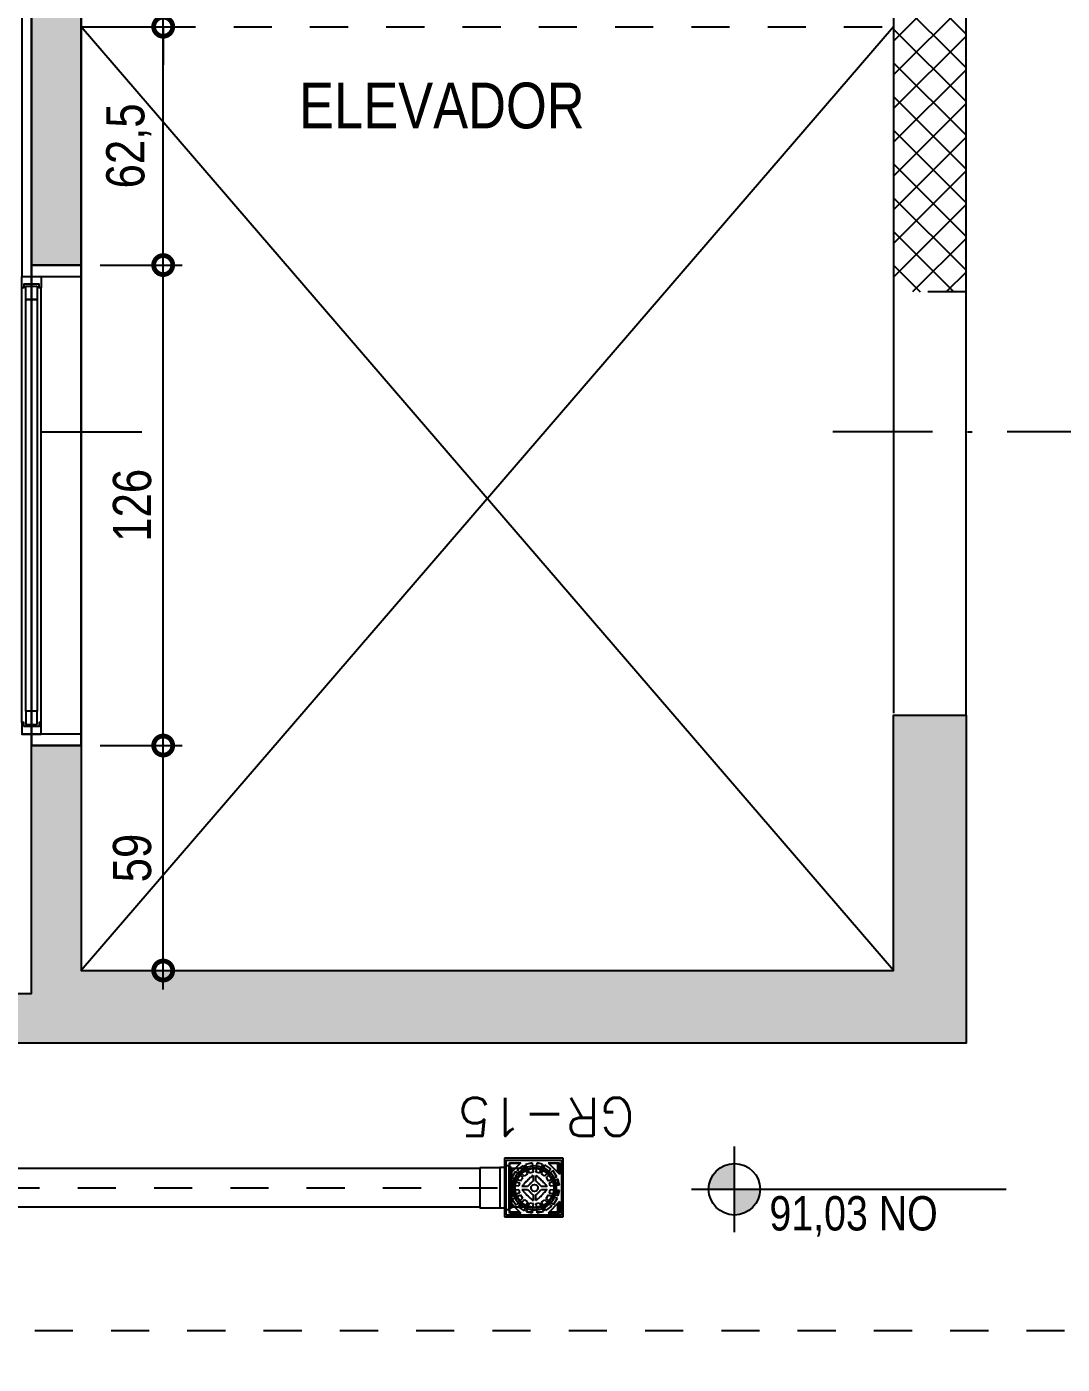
# Model space of a CAD drawing. Header units: metres. Extents: x -23 to 570, y -25 to 184.
# Drawn here: x 99.858 to 102.572, y 3.118 to 6.625 of the extents above; entities that cross this region are included whole.
import ezdxf
from ezdxf.enums import TextEntityAlignment as Align

# ---------------------------------------------------------------- set-up
doc = ezdxf.new("R2010")
doc.units = ezdxf.units.M
doc.header["$LTSCALE"] = 0.1
for name, pattern in [('DUPLEX SUPERIOR$0$11-DUO-ATC TORRE A$0$DASHDOT', [1, 0.5, -0.25, 0, -0.25]), ('DUPLEX SUPERIOR$0$DASHEDX2', [1.5, 1, -0.5]), ('DUPLEX SUPERIOR$0$ESTILO_TQS_0004', [1.12, 0.5, -0.2, 0.01, -0.2, 0.01, -0.2])]:
    doc.linetypes.add(name, pattern=pattern)
for name, color, linetype in [('ARQ-DIM', 2, 'Continuous'), ('ARQ-SIM', 1, 'Continuous'), ('ARQ-TXT', 2, 'Continuous'), ('DUPLEX SUPERIOR$0$1', 232, 'DUPLEX SUPERIOR$0$DASHEDX2'), ('DUPLEX SUPERIOR$0$102', 232, 'Continuous'), ('DUPLEX SUPERIOR$0$11-DUO-ATC TORRE A$0$GG-EX0210', 10, 'DUPLEX SUPERIOR$0$11-DUO-ATC TORRE A$0$DASHDOT'), ('DUPLEX SUPERIOR$0$11-DUO-ATC TORRE A$0$GG-SA0002', 2, 'Continuous'), ('DUPLEX SUPERIOR$0$11-DUO-ATC TORRE A$0$GG-SA0T02', 2, 'Continuous'), ('DUPLEX SUPERIOR$0$11-DUO-ATC TORRE A$0$GG-SAH253', 253, 'Continuous'), ('DUPLEX SUPERIOR$0$205', 7, 'DUPLEX SUPERIOR$0$ESTILO_TQS_0004'), ('DUPLEX SUPERIOR$0$21', 232, 'Continuous'), ('DUPLEX SUPERIOR$0$3', 2, 'Continuous'), ('DUPLEX SUPERIOR$0$4', 2, 'Continuous'), ('DUPLEX SUPERIOR$0$ARQ-ALV ACAB', 4, 'Continuous'), ('DUPLEX SUPERIOR$0$ARQ-ALV OSSO', 5, 'Continuous'), ('DUPLEX SUPERIOR$0$ARQ-AUX', 7, 'Continuous'), ('DUPLEX SUPERIOR$0$ARQ-CAX @ 1', 1, 'Continuous')]:
    doc.layers.add(name, color=color, linetype=linetype)
doc.styles.add('Adesa', font='ARIALN.TTF')
doc.styles.add('DUPLEX SUPERIOR$0$11-DUO-ATC TORRE A$0$09_GGP274BSSAAPTELHT1$0$GG-STYLE', font='romans.shx')
doc.styles.add('M50', font='ARIALN.TTF', dxfattribs={"height": 0.15})
doc.dimstyles.new('ADESA 1-0050', dxfattribs={"dimtxt": 0.1, "dimasz": 0.1, "dimexe": 0.05, "dimexo": 0.05, "dimgap": 0.03, "dimtad": 1, "dimdec": 1, "dimlfac": 100, "dimzin": 12, "dimtxsty": 'Adesa', "dimblk": 'DOTSMALL', "dimcen": 1, "dimdle": 0.05, "dimclrd": 1, "dimclre": 1, "dimclrt": 256, "dimazin": 3, "dimtm": 1e-09, "dimtfac": 1, "dimtdec": 1, "dimtmove": 1, "dimatfit": 0, "dimldrblk": 'DOTSMALL', "dimfxl": 0.8, "dimtvp": 2, "dimtolj": 1, "dimtzin": 0, "dimarcsym": 0})

# ---------------------------------------------------------------- blocks, each defined once
blk = doc.blocks.new('*U1094')
at = {"color": 0, "linetype": 'ByBlock', "ltscale": 0.5}
for points in [[(0.02, -0.045), (0.02, -0.045), (0.02, -0.045), (0.02, -0.045), (0.02, -0.045), (0.02, -0.045), (0.02, -0.045), (0.02, -0.045), (0.02, -0.045), (0.03, -0.045), (0.03, -0.05), (0, -0.05), (0, 0), (0.03, 0), (0.03, -0.005), (0.02, -0.005), (0.02, -0.045)], [(1.18, -0.045), (1.18, -0.045), (1.18, -0.045), (1.18, -0.045), (1.18, -0.045), (1.18, -0.045), (1.18, -0.045), (1.18, -0.045), (1.18, -0.045), (1.17, -0.045), (1.17, -0.05), (1.2, -0.05), (1.2, 0), (1.17, 0), (1.17, -0.005), (1.18, -0.005), (1.18, -0.045)], [(0.025, -0.01), (0.06, -0.01), (0.06, -0.04), (0.025, -0.04)], [(1.175, -0.01), (1.14, -0.01), (1.14, -0.04), (1.175, -0.04)]]:
    blk.add_lwpolyline(points, close=True, dxfattribs=at)
at = {"color": 8, "linetype": 'ByBlock', "ltscale": 0.5}
for points in [[(1.17, 0), (0.03, 0)], [(1.17, -0.05), (0.03, -0.05)]]:
    blk.add_lwpolyline(points, dxfattribs=at)
at = {"color": 7, "linetype": 'ByBlock', "ltscale": 0.5}
blk.add_lwpolyline([(1.14, -0.01), (1.14, -0.04), (0.06, -0.04), (0.06, -0.01)], close=True, dxfattribs=at)
blk = doc.blocks.new('DUPLEX SUPERIOR$0$planta duplex superior tipo 4')
at = {"layer": 'DUPLEX SUPERIOR$0$ARQ-ALV OSSO'}
blk.add_line((-2.585, -5.2813), (-0.055, -5.2814, 0), dxfattribs=at)
blk = doc.blocks.new('DUPLEX SUPERIOR$0$_HC5F01AD94B-008')
for p, q in [((535.005506, -287.006127), (549.01677, -272.994864)), ((535.005506, -278.167292), (540.177935, -272.994864)), ((554.005506, -288.840463), (538.159907, -272.994864)), ((554.005506, -280.001629), (546.998741, -272.994864)), ((535.005506, -295.844962), (554.005506, -276.844962)), ((554.005506, -297.679298), (535.005506, -278.679298)), ((535.005506, -304.683796), (554.005506, -285.683796)), ((554.005506, -306.518133), (535.005506, -287.518133)), ((535.005506, -313.522631), (554.005506, -294.522631)), ((554.005506, -315.356968), (535.005506, -296.356968)), ((535.005506, -322.361466), (554.005506, -303.361466)), ((554.005506, -324.195802), (535.005506, -305.195802)), ((535.005506, -331.200301), (554.005506, -312.200301)), ((554.005506, -333.034637), (535.005506, -314.034637)), ((535.005506, -340.039135), (554.005506, -321.039135)), ((554.005506, -341.873472), (535.005506, -322.873472)), ((535.005506, -348.87797), (554.005506, -329.87797)), ((554.005506, -350.712307), (535.005506, -331.712307)), ((535.005506, -357.716805), (554.005506, -338.716805)), ((554.005506, -359.551141), (535.005506, -340.551141)), ((535.005506, -366.55564), (554.005506, -347.55564)), ((554.005506, -368.389976), (535.005506, -349.389976)), ((535.005506, -375.394474), (554.005506, -356.394474)), ((554.005506, -377.228811), (535.005506, -358.228811)), ((535.005506, -384.233309), (554.005506, -365.233309)), ((554.005506, -386.067646), (535.005506, -367.067646)), ((535.005506, -393.072144), (554.005506, -374.072144)), ((554.005506, -394.906481), (535.005506, -375.906481)), ((535.005506, -401.910979), (554.005506, -382.910979)), ((554.005506, -403.745315), (535.005506, -384.745315)), ((535.005506, -410.749814), (554.005506, -391.749814)), ((554.005506, -412.58415), (535.005506, -393.58415)), ((535.005506, -419.588648), (554.005506, -400.588648)), ((554.005506, -421.422985), (535.005506, -402.422985)), ((539.428473, -424.004516), (554.005506, -409.427483)), ((547.748203, -424.004516), (535.005506, -411.26182)), ((538.909368, -424.004516), (535.005506, -420.100654)), ((548.267308, -424.004516), (554.005506, -418.266318))]:
    blk.add_line(p, q)
blk = doc.blocks.new('DUPLEX SUPERIOR$0$EST-LO-012-BAR-R00')
at = {"layer": 'DUPLEX SUPERIOR$0$3'}
h = blk.add_hatch(color=8, dxfattribs=at)
h.dxf.hatch_style = 1
h.paths.add_polyline_path([(12.990166, -733.007865), (-0.004452, -733.007865), (-0.004452, -859.007865), (12.990166, -859.007865)], flags=16)
h.paths.add_polyline_path([(12.990166, -474.009684), (-0.004452, -474.009684), (-0.004452, -600.009684), (12.990166, -600.009684)], flags=16)
h.paths.add_polyline_path([(12.990166, -41.006716), (0, -41.006716), (0, -167.006716), (12.990166, -167.006716)], flags=16)
h.paths.add_polyline_path([(-77.500305, 296.001179), (-239.500305, 296.001179), (-239.500305, 282.997389), (-77.500305, 282.997389)], flags=16)
h.paths.add_polyline_path([(1027.995156, -74.001904), (1014.985014, -74.001904), (1014.985014, -183.00198), (1012.995156, -183.00198), (1012.995156, -196.001904), (1027.995156, -196.001904)], flags=17)
h.paths.add_polyline_path([(-1534.999687, -396.002061), (-1547.999687, -396.002061), (-1547.999687, -566.99002), (-1534.999687, -566.99002), (-1534.999687, -458.002855), (-1532.999904, -458.002855), (-1532.999904, -445.003037), (-1534.999687, -445.003037)], flags=17)
h.paths.add_polyline_path([(-1547.999687, -245.000884), (-1547.999687, -74.000884), (-1534.999687, -74.000884), (-1534.999687, -183.000531), (-1532.999687, -183.000531), (-1532.999687, -196.000349), (-1534.999687, -196.000349), (-1534.999687, -245.000884)])
h.paths.add_polyline_path([(1027.995404, -566.99002), (1014.995404, -566.99002), (1014.995404, -458.001482), (1012.995404, -458.001482), (1012.995404, -444.99002), (1027.995404, -444.99002)])
h.paths.add_polyline_path([(-251.979379, -937.001358), (-251.979379, -924.001358), (-232.004486, -924.000659), (-232.004486, -855.000659), (-213.004486, -855.000659), (-213.004486, -924.000659), (-0.004452, -924.001358), (-0.004452, -415.003177), (-213.011238, -415.003177), (-213.011238, -482.000175), (-232.011238, -482.000175), (-232.011238, -396.003177), (280.995777, -396.003177), (280.995777, -409.003386), (12.995548, -409.003386), (12.995548, -937.001358)])
h.paths.add_polyline_path([(-517.003335, -245.000006), (-517.003335, 296.001179), (12.994618, 296.001179), (12.994618, -232.000209), (280.995777, -232.000209), (280.995777, -245), (0, -245), (0, 0), (-249.000312, 0), (-249.000312, 12.998784), (-0.000305, 12.998784), (-0.000305, 282.997389), (-504.003335, 282.997389), (-504.003335, -245.000006)])
h.paths.add_polyline_path([(-801.000061, -408.999165), (-520.003335, -408.999165), (-520.003335, -395.999165), (-801.000061, -395.999165)], flags=17)
h.paths.add_polyline_path([(719.496112, -409.003033), (719.496112, -396.003386), (459.996043, -396.003386), (459.996043, -541.004109), (472.996043, -541.004109), (472.996043, -409.003033)], flags=17)
h.paths.add_polyline_path([(719.496112, -232.000353), (472.996043, -232.000353), (472.996043, -99.999277), (459.996043, -99.999277), (459.996043, -245), (719.496112, -245)], flags=17)
h.paths.add_polyline_path([(-993.00031, -541.004109), (-980.00031, -541.004109), (-980.00031, -396.003386), (-1239.500379, -396.003386), (-1239.500379, -409.003386), (-993.00031, -409.003386)], flags=17)
h.paths.add_polyline_path([(-993.00031, -99.999277), (-993.00031, -232), (-1239.500379, -232), (-1239.500379, -245), (-980.00031, -245), (-980.00031, -99.999277)], flags=17)
h.paths.add_polyline_path([(-801.000061, -245), (-520.003335, -245), (-520.003335, -232), (-801.000061, -232)], flags=17)
h.paths.add_polyline_path([(-517.003335, -937.002217), (-352.982201, -937.002217), (-352.982201, -924.002217), (-504.003335, -924.002217), (-504.003335, -395.999165), (-517.003335, -395.999165)])
h.paths.add_polyline_path([(574.479516, -14.002855), (593.479516, -14.002855), (593.479516, 35.997145), (574.479516, 35.997145)])
h.paths.add_polyline_path([(574.479516, -677.000531), (593.479516, -677.000531), (593.479516, -627.000531), (574.479516, -627.000531)])
h.paths.add_polyline_path([(-1113.500883, -677.000531), (-1094.500883, -677.000531), (-1094.500883, -627.000531), (-1113.500883, -627.000531)])
h.paths.add_polyline_path([(-1113.500883, -14.002855), (-1094.500883, -14.002855), (-1094.500883, 35.997145), (-1113.500883, 35.997145)])
h.paths.add_polyline_path([(265.995777, -677.000531), (284.995777, -677.000531), (284.995777, -627.000531), (265.995777, -627.000531)])
h.paths.add_polyline_path([(265.995777, -14.002855), (284.995777, -14.002855), (284.995777, 35.997145), (265.995777, 35.997145)])
h.paths.add_polyline_path([(-805.000061, -677.000531), (-786.000061, -677.000531), (-786.000061, -627.000531), (-805.000061, -627.000531)])
h.paths.add_polyline_path([(-805.000061, -14.002855), (-786.000061, -14.002855), (-786.000061, 35.997145), (-805.000061, 35.997145)])
edge = h.paths.add_edge_path()
edge.add_line((-1547.999687, -566.99002), (-1547.999687, -396.002061))
edge.add_line((-1547.999687, -396.002061), (-1534.999687, -396.002061))
edge.add_line((-1534.999687, -396.002061), (-1534.999687, -445.003037))
edge.add_line((-1534.999687, -445.003037), (-1532.999904, -445.003037))
edge.add_line((-1532.999904, -445.003037), (-1532.999904, -458.002855))
edge.add_line((-1532.999904, -458.002855), (-1534.999687, -458.002855))
edge.add_line((-1534.999687, -458.002855), (-1534.999687, -566.99002))
edge.add_line((-1534.999687, -566.99002), (-1547.999904, -566.99002))
edge.add_line((1027.989198, -196.001904), (1012.995156, -196.001904))
edge.add_line((1012.995156, -196.001904), (1012.995156, -183.00198))
edge.add_line((1012.995156, -183.00198), (1014.985014, -183.00198))
edge.add_line((1014.985014, -183.00198), (1014.985014, -74.001904))
edge.add_line((1014.985014, -74.001904), (1027.995156, -74.001904))
edge.add_line((1027.995156, -74.001904), (1027.995156, -196.001904))
h.paths.add_polyline_path([(-1.560017, -178.478832), (-1.560017, -104.425285), (-24.535801, -104.425285), (-24.535801, -178.478832)], flags=25)
at = {"layer": 'DUPLEX SUPERIOR$0$4'}
h = blk.add_hatch(color=8, dxfattribs=at)
h.dxf.hatch_style = 1
h.paths.add_polyline_path([(-1094.500883, 35.997145), (-1113.500883, 35.997145), (-1113.500883, -14.002855), (-1094.500883, -14.002855)])
h.paths.add_polyline_path([(-786.000061, 35.997145), (-805.000061, 35.997145), (-805.000061, -14.002855), (-786.000061, -14.002855)])
h.paths.add_polyline_path([(-980.00031, -99.999277), (-993.00031, -99.999277), (-993.00031, -232), (-1239.500379, -232), (-1239.500379, -245), (-980.00031, -245)])
h.paths.add_polyline_path([(-980.00031, -396.003386), (-1239.500379, -396.003386), (-1239.500379, -409.003386), (-993.00031, -409.003386), (-993.00031, -541.004109), (-980.00031, -541.004109)])
h.paths.add_polyline_path([(-1534.999687, -396.002061), (-1547.999687, -396.002061), (-1547.999687, -566.99002), (-1534.999687, -566.99002), (-1534.999687, -458.002855), (-1532.999904, -458.002855), (-1532.999904, -445.003037), (-1534.999687, -445.003037)])
h.paths.add_polyline_path([(-2548.999343, 77.001566), (-2561.999343, 77.001566), (-2561.999343, -195.998214), (-2399.510997, -195.998214), (-2399.510997, -182.998214), (-2548.999343, -182.998214)], flags=17)
h.paths.add_polyline_path([(-2548.999822, -458.004942), (-2399.510997, -458.004942), (-2399.510997, -445.004942), (-2561.999822, -445.004942), (-2561.999822, -718.004952), (-2548.999822, -718.004952)], flags=17)
h.paths.add_polyline_path([(280.995777, -409.003386), (459.996043, -409.003386), (459.996043, -396.003386), (280.995777, -396.003386)])
h.paths.add_polyline_path([(1014.995404, -718.004952), (1027.995404, -718.004952), (1027.995404, -566.99002), (1014.995404, -566.99002)])
h.paths.add_polyline_path([(865.506331, -458.001482), (1012.995404, -458.001482), (1012.995404, -444.99002), (865.506331, -444.99002)])
h.paths.add_polyline_path([(865.506331, -196.001904), (1012.995156, -196.001904), (1012.995156, -183.00198), (865.506331, -183.00198)])
h.paths.add_polyline_path([(1014.995156, -74.001904), (1027.995156, -74.001904), (1027.995156, 77.000887), (1014.995156, 77.000887)])
h.paths.add_polyline_path([(280.995777, -245), (459.996043, -245), (459.996043, -232.000209), (280.995777, -232.000209)])
h.paths.add_polyline_path([(-57.501936, -245), (0, -245), (0, -225.996934), (-57.501936, -225.996934)])
h.paths.add_polyline_path([(-980.00031, -245), (-801.000061, -245), (-801.000061, -232), (-980.00031, -232)])
h.paths.add_polyline_path([(-980.00031, -409.003177), (-801.000061, -409.003177), (-801.000061, -395.999165), (-980.00031, -395.999165)])
h.paths.add_polyline_path([(-1547.999687, -74.000884), (-1534.999687, -74.000884), (-1534.999687, 77.000932), (-1547.999687, 77.000932)])
h.paths.add_polyline_path([(-1532.999687, -196.000349), (-1385.510847, -196.000349), (-1385.510847, -183.000531), (-1532.999687, -183.000531)])
h.paths.add_polyline_path([(-1547.999904, -718.004976), (-1534.999687, -718.004976), (-1534.999687, -566.99002), (-1547.999904, -566.99002)])
h.paths.add_polyline_path([(-1532.999904, -458.002855), (-1385.510832, -458.002855), (-1385.510832, -445.003037), (-1532.999904, -445.003037)])
h.paths.add_polyline_path([(-1548.000663, -396.002061), (-2253.500545, -396.002061), (-2253.500545, -409.001685), (-2008.001965, -409.001685), (-2008.001965, -540.996579), (-1995.001777, -540.996579), (-1995.001777, -409.00183), (-1548.000663, -409.00183)])
h.paths.add_polyline_path([(1245.999783, -327.001694), (1689.007686, -327.001694), (1689.007686, -314.001694), (1245.999783, -314.001694)])
h.paths.add_polyline_path([(-249.004459, -245.001553), (-236.004459, -245.001553), (-236.004459, -0.001553), (-249.004459, -0.001553)])
h.paths.add_polyline_path([(-1548.000446, -245.001325), (-1548.000446, -232.001024), (-1995.001965, -232.001024), (-1995.001965, -100.000624), (-2008.001965, -100.000624), (-2008.001965, -232.001325), (-2253.500545, -232.001325), (-2253.500545, -245.001325)])
h.paths.add_polyline_path([(-3223.007243, -327.001694), (-2779.99934, -327.001694), (-2779.99934, -314.001694), (-3223.007243, -314.001694)])
h.paths.add_polyline_path([(1015.01125, -327.001694), (1155.51125, -327.001694), (1155.51125, -314.001694), (1015.01125, -314.001694)])
h.paths.add_polyline_path([(-2689.510807, -327.001694), (-2549.010807, -327.001694), (-2549.010807, -314.001694), (-2689.510807, -314.001694)])
h.paths.add_polyline_path([(-3223.007243, -72.001699), (-3208.007243, -72.001699), (-3208.007243, -42.001699), (-3223.007243, -42.001699)])
h.paths.add_polyline_path([(-2962.007243, -72.001699), (-2947.007243, -72.001699), (-2947.007243, -42.001699), (-2962.007243, -42.001699)])
h.paths.add_polyline_path([(1413.007686, -72.001699), (1428.007686, -72.001699), (1428.007686, -42.001699), (1413.007686, -42.001699)])
h.paths.add_polyline_path([(1674.007686, -72.001699), (1689.007686, -72.001699), (1689.007686, -42.001699), (1674.007686, -42.001699)])
h.paths.add_polyline_path([(-3223.007243, -599.001687), (-3208.007243, -599.001687), (-3208.007243, -569.001687), (-3223.007243, -569.001687)])
h.paths.add_polyline_path([(-2962.007243, -599.001687), (-2947.007243, -599.001687), (-2947.007243, -569.001687), (-2962.007243, -569.001687)])
h.paths.add_polyline_path([(1413.007686, -599.001687), (1428.007686, -599.001687), (1428.007686, -569.001687), (1413.007686, -569.001687)])
h.paths.add_polyline_path([(1674.007686, -599.001687), (1689.007686, -599.001687), (1689.007686, -569.001687), (1674.007686, -569.001687)])
edge = h.paths.add_edge_path()
edge.add_line((-2399.510997, -445.004942), (-2561.999822, -445.004942))
edge.add_line((-2561.999822, -445.004942), (-2561.999822, -718.004952))
edge.add_line((-2561.999822, -718.004952), (-2548.999822, -718.004952))
edge.add_line((-2548.999822, -718.004952), (-2548.999822, -458.004942))
edge.add_line((-2548.999822, -458.004942), (-2399.510997, -458.004942))
edge.add_line((-2399.510997, -458.004942), (-2399.510997, -445.005172))
edge.add_line((-2561.999343, 77.001566), (-2561.999343, -195.998214))
edge.add_line((-2561.999343, -195.998214), (-2399.510997, -195.998214))
edge.add_line((-2399.510997, -195.998214), (-2399.510997, -182.998214))
edge.add_line((-2399.510997, -182.998214), (-2548.999343, -182.998214))
edge.add_line((-2548.999343, -182.998214), (-2548.999343, 77.001566))
edge.add_line((-2548.999343, 77.001566), (-2561.999822, 77.001566))
h.paths.add_polyline_path([(-1109.165788, -62.830897), (-1109.165788, -3.910365), (-1132.141572, -3.910365), (-1132.141572, -62.830897)], flags=9)
at = {"layer": 'DUPLEX SUPERIOR$0$1'}
blk.add_line((-232.00117, -592.996557), (-213.00117, -592.996557), dxfattribs=at)
for points in [[(-232.00117, -482.000175), (-232.00117, -592.996557)], [(-213.00117, -592.996557), (-213.00117, -482.000175)], [(-232.00117, -592.996557), (-232.00117, -666.499259)], [(-213.00117, -662.499259), (-213.00117, -592.996557)], [(-0.004452, -662.499259), (-213.00117, -662.499259)], [(-213.00117, -676.499259), (-213.00117, -662.499259)]]:
    blk.add_lwpolyline(points, dxfattribs=at)
at = {"layer": 'DUPLEX SUPERIOR$0$205'}
blk.add_line((-3517.85276, -320.501693), (1995.986055, -320.501693), dxfattribs=at)
at = {"layer": 'DUPLEX SUPERIOR$0$21'}
for p, q in [((-213.004486, -415.003177), (-0.004452, -662.499259)), ((-213.00117, -662.495366), (-0.004452, -415.003177))]:
    blk.add_line(p, q, dxfattribs=at)
at = {"layer": 'DUPLEX SUPERIOR$0$3'}
for points in [[(-251.979379, -937.001358), (-251.979379, -924.001358), (-232.004486, -924.000659), (-232.004486, -855.000659), (-213.004486, -855.000659), (-213.004486, -924.000659), (-0.004452, -924.001358), (-0.004452, -415.003177), (-213.011238, -415.003177), (-213.011238, -482.000175), (-232.011238, -482.000175), (-232.011238, -396.003177), (280.995777, -396.003177), (280.995777, -409.003386), (12.995548, -409.003386), (12.995548, -937.001358), (-251.979379, -937.001358)], [(-0.009834, -600.009684), (12.990166, -600.009684), (12.990166, -474.009684), (-0.009834, -474.009684), (-0.009834, -600.009684)]]:
    blk.add_lwpolyline(points, dxfattribs=at)
at = {"layer": 'DUPLEX SUPERIOR$0$102'}
blk.add_blockref('DUPLEX SUPERIOR$0$_HC5F01AD94B-008', (-767.006676, -320.001693), dxfattribs=at)
blk = doc.blocks.new('DUPLEX SUPERIOR$0$11-DUO-ATC TORRE A$0$RALO')
at = {"layer": 'DUPLEX SUPERIOR$0$11-DUO-ATC TORRE A$0$GG-SA0002'}
for p, q in [((0.0508, 0.0501), (-0.0519, 0.0501)), ((-0.0519, 0.0501), (-0.0519, -0.0526)), ((0.0508, -0.0526), (0.0508, 0.0501)), ((-0.0519, -0.0526), (0.0508, -0.0526))]:
    blk.add_line(p, q, dxfattribs=at)
at = {"layer": 'DUPLEX SUPERIOR$0$11-DUO-ATC TORRE A$0$GG-SAH253'}
for p, q in [((-0.0488, 0.047), (0.0477, 0.047)), ((-0.0488, -0.0495), (-0.0488, 0.047)), ((0.0477, 0.047), (0.0477, -0.0495)), ((-0.0439, 0.0238), (-0.0238, 0.0439)), ((-0.0439, 0.0238), (-0.0439, 0.0439)), ((-0.0439, 0.0439), (-0.0238, 0.0439)), ((-0.0269, 0.041), (-0.0427, 0.041)), ((-0.0427, 0.041), (-0.0427, 0.025)), ((-0.0331, 0.0288), (-0.0401, 0.0178)), ((-0.0331, 0.0288), (-0.0205, 0.0182)), ((-0.0196, 0.0393), (-0.0303, 0.0318)), ((-0.0181, 0.0207), (-0.0303, 0.0318)), ((-0.0196, 0.0393), (-0.012, 0.0247)), ((-0.012, 0.0247), (-0.0181, 0.0207)), ((-0.0047, 0.0437), (-0.0158, 0.041)), ((-0.0044, 0.041), (-0.0158, 0.041)), ((-0.0088, 0.026), (-0.0158, 0.041)), ((-0.0029, 0.0273), (-0.0088, 0.026)), ((-0.0047, 0.0437), (-0.0029, 0.0273)), ((0.0025, 0.0274), (0.004, 0.0437)), ((0.009, 0.026), (0.0025, 0.0274)), ((0.0137, 0.041), (0.0037, 0.041)), ((0.0139, 0.0416), (0.004, 0.0437)), ((0.0139, 0.0416), (0.009, 0.026)), ((0.0122, 0.0246), (0.0178, 0.0401)), ((0.0182, 0.0205), (0.0122, 0.0246)), ((0.0288, 0.0331), (0.0178, 0.0401)), ((0.0288, 0.0331), (0.0182, 0.0205)), ((0.0207, 0.0181), (0.0318, 0.0303)), ((0.0238, 0.0439), (0.0439, 0.0238)), ((0.0238, 0.0439), (0.0439, 0.0439)), ((0.0417, 0.041), (0.0269, 0.041)), ((0.0393, 0.0196), (0.0318, 0.0303)), ((0.0417, 0.0261), (0.0417, 0.041)), ((0.0439, 0.0439), (0.0439, 0.0238)), ((-0.0416, 0.0139), (-0.0437, 0.0047)), ((-0.0273, 0.0029), (-0.0437, 0.0047)), ((-0.0427, 0.0088), (-0.0427, 0.0046)), ((-0.0416, 0.0139), (-0.026, 0.009)), ((-0.0246, 0.0122), (-0.0401, 0.0178)), ((-0.026, 0.009), (-0.0273, 0.0029)), ((-0.0205, 0.0182), (-0.0246, 0.0122)), ((-0.022, 0.0025), (-0.021, 0.0038)), ((-0.0121, 0.0025), (-0.022, 0.0025)), ((-0.021, 0.0038), (-0.0203, 0.0047)), ((-0.0203, 0.0047), (-0.0196, 0.0055)), ((-0.0196, 0.0055), (-0.0185, 0.0068)), ((-0.0185, 0.0068), (-0.0174, 0.008)), ((-0.0174, 0.008), (-0.0159, 0.0096)), ((-0.0159, 0.0096), (-0.0147, 0.0108)), ((-0.0147, 0.0108), (-0.0132, 0.0124)), ((-0.0132, 0.0124), (-0.0112, 0.0144)), ((-0.0121, 0.0025), (-0.0116, 0.0031)), ((-0.0116, 0.0031), (-0.0107, 0.0042)), ((-0.0112, 0.0144), (-0.0096, 0.0159)), ((-0.0107, 0.0042), (-0.0101, 0.0048)), ((-0.0101, 0.0048), (-0.0096, 0.0054)), ((-0.0096, 0.0159), (-0.0088, 0.0166)), ((-0.0096, 0.0054), (-0.009, 0.0059)), ((-0.009, 0.0059), (-0.0085, 0.0065)), ((-0.0088, 0.0166), (-0.0076, 0.0178)), ((-0.0085, 0.0065), (-0.0079, 0.0071)), ((-0.0079, 0.0071), (-0.0071, 0.0079)), ((-0.0076, 0.0178), (-0.0072, 0.0181)), ((-0.0072, 0.0181), (-0.0059, 0.0192)), ((-0.0071, 0.0079), (-0.0067, 0.0083)), ((-0.0067, 0.0083), (-0.0061, 0.0088)), ((-0.0061, 0.0088), (-0.0056, 0.0094)), ((-0.0059, 0.0192), (-0.0051, 0.0199)), ((-0.0056, 0.0094), (-0.005, 0.0099)), ((-0.0051, 0.0199), (-0.0038, 0.021)), ((-0.005, 0.0099), (-0.0042, 0.0107)), ((-0.0042, 0.0107), (-0.0037, 0.011)), ((-0.0038, 0.021), (-0.0034, 0.0214)), ((-0.0037, 0.011), (-0.0033, 0.0114)), ((-0.0034, 0.0214), (-0.003, 0.0217)), ((-0.0033, 0.0114), (-0.0031, 0.0116)), ((-0.0031, 0.0116), (-0.0025, 0.0121)), ((-0.003, 0.0217), (-0.0025, 0.022)), ((-0.0025, 0.022), (-0.0025, 0.0121)), ((0.003, 0.0217), (0.0025, 0.022)), ((0.0025, 0.0121), (0.0025, 0.022)), ((0.0031, 0.0116), (0.0025, 0.0121)), ((0.0034, 0.0214), (0.003, 0.0217)), ((0.0033, 0.0114), (0.0031, 0.0116)), ((0.0037, 0.011), (0.0033, 0.0114)), ((0.0038, 0.021), (0.0034, 0.0214)), ((0.0042, 0.0107), (0.0037, 0.011)), ((0.0051, 0.0199), (0.0038, 0.021)), ((0.005, 0.0099), (0.0042, 0.0107)), ((0.0056, 0.0094), (0.005, 0.0099)), ((0.0059, 0.0192), (0.0051, 0.0199)), ((0.0061, 0.0088), (0.0056, 0.0094)), ((0.0072, 0.0181), (0.0059, 0.0192)), ((0.0067, 0.0083), (0.0061, 0.0088)), ((0.0071, 0.0079), (0.0067, 0.0083)), ((0.0079, 0.0071), (0.0071, 0.0079)), ((0.0076, 0.0178), (0.0072, 0.0181)), ((0.0088, 0.0166), (0.0076, 0.0178)), ((0.0085, 0.0065), (0.0079, 0.0071)), ((0.009, 0.0059), (0.0085, 0.0065)), ((0.0096, 0.0159), (0.0088, 0.0166)), ((0.0096, 0.0054), (0.009, 0.0059)), ((0.0112, 0.0144), (0.0096, 0.0159)), ((0.0101, 0.0048), (0.0096, 0.0054)), ((0.0107, 0.0042), (0.0101, 0.0048)), ((0.0116, 0.0031), (0.0107, 0.0042)), ((0.0132, 0.0124), (0.0112, 0.0144)), ((0.0121, 0.0025), (0.0116, 0.0031)), ((0.022, 0.0025), (0.0121, 0.0025)), ((0.0147, 0.0108), (0.0132, 0.0124)), ((0.0159, 0.0096), (0.0147, 0.0108)), ((0.0174, 0.008), (0.0159, 0.0096)), ((0.0185, 0.0068), (0.0174, 0.008)), ((0.0196, 0.0055), (0.0185, 0.0068)), ((0.0203, 0.0047), (0.0196, 0.0055)), ((0.021, 0.0038), (0.0203, 0.0047)), ((0.0247, 0.012), (0.0207, 0.0181)), ((0.022, 0.0025), (0.021, 0.0038)), ((0.0393, 0.0196), (0.0247, 0.012)), ((0.026, 0.0088), (0.041, 0.0158)), ((0.0273, 0.0029), (0.026, 0.0088)), ((0.0437, 0.0047), (0.0273, 0.0029)), ((0.0437, 0.0047), (0.041, 0.0158)), ((0.0417, 0.0045), (0.0417, 0.0128)), ((-0.0437, -0.004), (-0.0274, -0.0025)), ((-0.0437, -0.004), (-0.041, -0.0158)), ((-0.0427, -0.0039), (-0.0427, -0.0082)), ((-0.026, -0.0088), (-0.041, -0.0158)), ((-0.0393, -0.0196), (-0.0247, -0.012)), ((-0.0393, -0.0196), (-0.0318, -0.0303)), ((-0.0207, -0.0181), (-0.0318, -0.0303)), ((-0.0288, -0.0331), (-0.0182, -0.0205)), ((-0.0274, -0.0025), (-0.026, -0.0088)), ((-0.0247, -0.012), (-0.0207, -0.0181)), ((-0.022, -0.0025), (-0.021, -0.0038)), ((-0.022, -0.0025), (-0.0121, -0.0025)), ((-0.021, -0.0038), (-0.0203, -0.0047)), ((-0.0203, -0.0047), (-0.0196, -0.0055)), ((-0.0196, -0.0055), (-0.0185, -0.0068)), ((-0.0185, -0.0068), (-0.0174, -0.008)), ((-0.0122, -0.0246), (-0.0182, -0.0205)), ((-0.0174, -0.008), (-0.0159, -0.0096)), ((-0.0159, -0.0096), (-0.0147, -0.0108)), ((-0.0147, -0.0108), (-0.0132, -0.0124)), ((-0.0132, -0.0124), (-0.0112, -0.0144)), ((-0.0121, -0.0025), (-0.0116, -0.0031)), ((-0.0116, -0.0031), (-0.0107, -0.0042)), ((-0.0112, -0.0144), (-0.0096, -0.0159)), ((-0.0107, -0.0042), (-0.0101, -0.0048)), ((-0.0101, -0.0048), (-0.0096, -0.0054)), ((-0.0096, -0.0054), (-0.009, -0.0059)), ((-0.0096, -0.0159), (-0.0088, -0.0166)), ((-0.009, -0.0059), (-0.0085, -0.0065)), ((-0.0088, -0.0166), (-0.0076, -0.0178)), ((-0.0085, -0.0065), (-0.0079, -0.0071)), ((-0.0079, -0.0071), (-0.0071, -0.0079)), ((-0.0076, -0.0178), (-0.0072, -0.0181)), ((-0.0072, -0.0181), (-0.0059, -0.0192)), ((-0.0071, -0.0079), (-0.0067, -0.0083)), ((-0.0067, -0.0083), (-0.0061, -0.0088)), ((-0.0061, -0.0088), (-0.0056, -0.0094)), ((-0.0059, -0.0192), (-0.0051, -0.0199)), ((-0.0056, -0.0094), (-0.005, -0.0099)), ((-0.0051, -0.0199), (-0.0038, -0.021)), ((-0.005, -0.0099), (-0.0042, -0.0107)), ((-0.0042, -0.0107), (-0.0037, -0.011)), ((-0.0038, -0.021), (-0.0034, -0.0214)), ((-0.0037, -0.011), (-0.0033, -0.0114)), ((-0.0034, -0.0214), (-0.003, -0.0217)), ((-0.0033, -0.0114), (-0.0031, -0.0116)), ((-0.0031, -0.0116), (-0.0025, -0.0121)), ((-0.003, -0.0217), (-0.0025, -0.022)), ((-0.0025, -0.0121), (-0.0025, -0.022)), ((0.0025, -0.0121), (0.0031, -0.0116)), ((0.0025, -0.022), (0.0025, -0.0121)), ((0.0025, -0.022), (0.0038, -0.021)), ((0.0031, -0.0116), (0.0042, -0.0107)), ((0.0038, -0.021), (0.0047, -0.0203)), ((0.0042, -0.0107), (0.0048, -0.0101)), ((0.0047, -0.0203), (0.0055, -0.0196)), ((0.0048, -0.0101), (0.0054, -0.0096)), ((0.0054, -0.0096), (0.0059, -0.009)), ((0.0055, -0.0196), (0.0068, -0.0185)), ((0.0059, -0.009), (0.0065, -0.0085)), ((0.0065, -0.0085), (0.0071, -0.0079)), ((0.0068, -0.0185), (0.008, -0.0174)), ((0.0071, -0.0079), (0.0079, -0.0071)), ((0.0079, -0.0071), (0.0083, -0.0067)), ((0.008, -0.0174), (0.0096, -0.0159)), ((0.0083, -0.0067), (0.0088, -0.0061)), ((0.0088, -0.0061), (0.0094, -0.0056)), ((0.0094, -0.0056), (0.0099, -0.005)), ((0.0096, -0.0159), (0.0108, -0.0147)), ((0.0099, -0.005), (0.0107, -0.0042)), ((0.0107, -0.0042), (0.011, -0.0037)), ((0.0108, -0.0147), (0.0124, -0.0132)), ((0.011, -0.0037), (0.0114, -0.0033)), ((0.0114, -0.0033), (0.0116, -0.0031)), ((0.0116, -0.0031), (0.0121, -0.0025)), ((0.012, -0.0247), (0.0181, -0.0207)), ((0.0121, -0.0025), (0.022, -0.0025)), ((0.0124, -0.0132), (0.0144, -0.0112)), ((0.0144, -0.0112), (0.0159, -0.0096)), ((0.0159, -0.0096), (0.0166, -0.0088)), ((0.0166, -0.0088), (0.0178, -0.0076)), ((0.0178, -0.0076), (0.0181, -0.0072)), ((0.0181, -0.0072), (0.0192, -0.0059)), ((0.0181, -0.0207), (0.0303, -0.0318)), ((0.0192, -0.0059), (0.0199, -0.0051)), ((0.0199, -0.0051), (0.021, -0.0038)), ((0.0205, -0.0182), (0.0246, -0.0122)), ((0.0331, -0.0288), (0.0205, -0.0182)), ((0.021, -0.0038), (0.0214, -0.0034)), ((0.0214, -0.0034), (0.0217, -0.003)), ((0.0217, -0.003), (0.022, -0.0025)), ((0.0246, -0.0122), (0.0401, -0.0178)), ((0.026, -0.009), (0.0274, -0.0025)), ((0.0416, -0.0139), (0.026, -0.009)), ((0.0274, -0.0025), (0.0437, -0.004)), ((0.0331, -0.0288), (0.0401, -0.0178)), ((0.0416, -0.0139), (0.0437, -0.004)), ((0.0417, -0.0136), (0.0417, -0.0038)), ((-0.0439, -0.0238), (-0.0238, -0.0439)), ((-0.0439, -0.0439), (-0.0439, -0.0238)), ((-0.0238, -0.0439), (-0.0439, -0.0439)), ((-0.0427, -0.025), (-0.0427, -0.0435)), ((-0.0427, -0.0435), (-0.0243, -0.0435)), ((-0.0288, -0.0331), (-0.0178, -0.0401)), ((-0.0122, -0.0246), (-0.0178, -0.0401)), ((-0.0139, -0.0416), (-0.009, -0.026)), ((-0.0139, -0.0416), (-0.0047, -0.0437)), ((-0.009, -0.026), (-0.0029, -0.0273)), ((-0.0054, -0.0435), (-0.0046, -0.0435)), ((-0.0029, -0.0273), (-0.0047, -0.0437)), ((0.0025, -0.0274), (0.0088, -0.026)), ((0.004, -0.0437), (0.0025, -0.0274)), ((0.004, -0.0437), (0.0158, -0.041)), ((0.004, -0.0435), (0.005, -0.0435)), ((0.0088, -0.026), (0.0158, -0.041)), ((0.0196, -0.0393), (0.012, -0.0247)), ((0.0196, -0.0393), (0.0303, -0.0318)), ((0.0238, -0.0439), (0.0439, -0.0238)), ((0.0439, -0.0439), (0.0238, -0.0439)), ((0.0243, -0.0435), (0.0417, -0.0435)), ((0.0417, -0.0435), (0.0417, -0.0261)), ((0.0439, -0.0238), (0.0439, -0.0439)), ((0.0477, -0.0495), (-0.0488, -0.0495))]:
    blk.add_line(p, q, dxfattribs=at)
blk.add_circle((0, 0), 0.00606, dxfattribs=at)
blk = doc.blocks.new('DUPLEX SUPERIOR$0$11-DUO-ATC TORRE A$0$J100LU')
for p, q in [((0.0273, 0.0508), (0.06, 0.0508)), ((0.06, -0.0533), (0.06, 0.0533)), ((0.06, 0.0533), (0.0644, 0.0533)), ((0.06, -0.0508), (0.06, 0.0508)), ((0.0652, -0.0533), (0.0652, 0.0533)), ((0.0662, 0.0569), (0.0654, 0.054)), ((0.0672, 0.0577), (0.0766, 0.0577)), ((0.0672, -0.0566), (0.0672, 0.0566)), ((0.0766, -0.0566), (0.0766, 0.0566)), ((0.0776, 0.0567), (0.0778, 0.0542)), ((0.0779, -0.0533), (0.0779, 0.0533)), ((0.0788, 0.0533), (0.0909, 0.0533)), ((0.0909, 0.0533), (0.0912, 0.053)), ((0.0909, -0.0533), (0.0909, 0.0533)), ((0.0912, 0.053), (0.1435, 0.053)), ((0.0912, -0.053), (0.0912, 0.053)), ((0.1435, -0.053), (0.1435, 0.053)), ((0.0273, -0.0508), (0.06, -0.0508)), ((0.06, -0.0533), (0.0644, -0.0533)), ((0.0662, -0.0569), (0.0654, -0.054)), ((0.0672, -0.0577), (0.0766, -0.0577)), ((0.0776, -0.0567), (0.0778, -0.0542)), ((0.0788, -0.0533), (0.0909, -0.0533)), ((0.0909, -0.0533), (0.0912, -0.053)), ((0.0912, -0.053), (0.1435, -0.053))]:
    blk.add_line(p, q)
for radius in [0.0532, 0.051]:
    blk.add_circle((0, 0), radius)
for centre, radius, start, end in [((0, 0), 0.0577, 61.785, 298.215), ((0, 0), 0.0577, 298.215, 61.785), ((0.0644, 0.0542), 0.001, 270, 345), ((0.0672, 0.0566), 0.001, 90, 165), ((0.0766, 0.0566), 0.001, 5, 90), ((0.0788, 0.0542), 0.001, 185, 270), ((0.0644, -0.0542), 0.001, 15, 90), ((0.0672, -0.0566), 0.001, 195, 270), ((0.0766, -0.0566), 0.001, 270, 355), ((0.0788, -0.0542), 0.001, 90, 175)]:
    blk.add_arc(centre, radius, start, end)
blk = doc.blocks.new('DUPLEX SUPERIOR$0$A$Cf85fc74a')
at = {"layer": 'DUPLEX SUPERIOR$0$11-DUO-ATC TORRE A$0$GG-EX0210'}
blk.add_line((2.4788, -6.5398, 0), (-1.3186, -6.5398, 0), dxfattribs=at)
at = {"layer": 'DUPLEX SUPERIOR$0$11-DUO-ATC TORRE A$0$GG-SA0002'}
for p, q in [((-1.1751, -6.489, 0), (2.2998, -6.489, 0)), ((-1.1751, -6.5906, 0), (2.2998, -6.5906, 0))]:
    blk.add_line(p, q, dxfattribs=at)
at = {"layer": 'DUPLEX SUPERIOR$0$11-DUO-ATC TORRE A$0$GG-SA0002', "xscale": 1.5, "yscale": 1.5, "zscale": 1.5, "rotation": 90.00000000000001}
blk.add_blockref('DUPLEX SUPERIOR$0$11-DUO-ATC TORRE A$0$RALO', (-1.3186, -6.5398, 0), dxfattribs=at)
at = {"layer": 'DUPLEX SUPERIOR$0$11-DUO-ATC TORRE A$0$GG-SA0002'}
blk.add_blockref('DUPLEX SUPERIOR$0$11-DUO-ATC TORRE A$0$J100LU', (-1.3186, -6.5398, 0), dxfattribs=at)
at = {"layer": 'DUPLEX SUPERIOR$0$11-DUO-ATC TORRE A$0$GG-SA0T02', "style": 'DUPLEX SUPERIOR$0$11-DUO-ATC TORRE A$0$09_GGP274BSSAAPTELHT1$0$GG-STYLE'}
blk.add_text('GR-15', height=0.1, dxfattribs=at).set_placement((-1.5806, -6.7763, 0.0049))
blk = doc.blocks.new('DUPLEX SUPERIOR')
at = {"layer": 'DUPLEX SUPERIOR$0$ARQ-ALV ACAB'}
blk.add_line((0, -4.7701, 0), (0.1549, -4.7701, 0), dxfattribs=at)
at = {"layer": 'DUPLEX SUPERIOR$0$ARQ-ALV ACAB', "elevation": 0}
for points in [[(0, -4.7401), (0, -4.7701)], [(0, -7.3301), (0, -7.3601), (0.1549, -7.3601), (0.1549, -5.9701), (0, -5.9701), (0, -6.0001)]]:
    blk.add_lwpolyline(points, dxfattribs=at)
at = {"layer": 'DUPLEX SUPERIOR$0$ARQ-ALV OSSO'}
blk.add_line((0, -4.7401, 0), (0.1299, -4.7401, 0), dxfattribs=at)
at = {"layer": 'DUPLEX SUPERIOR$0$ARQ-ALV OSSO', "elevation": 0}
for points in [[(-2.3201, -4.825), (-2.3201, -8.55)], [(-2.13, -8.55), (-2.13, -4.825)]]:
    blk.add_lwpolyline(points, dxfattribs=at)
blk.add_lwpolyline([(0.1299, -6.0001), (0, -6.0001), (0, -7.3301), (0.1299, -7.3301)], close=True, dxfattribs=at)
at = {"layer": 'DUPLEX SUPERIOR$0$ARQ-AUX', "elevation": 0}
blk.add_lwpolyline([(0, -4.7701), (0, -5.9701)], dxfattribs=at)
at = {"linetype": 'Continuous', "xscale": 0.01, "yscale": 0.01, "zscale": 0.01}
blk.add_blockref('DUPLEX SUPERIOR$0$EST-LO-012-BAR-R00', (0, 0), dxfattribs=at)
at = {"layer": 'DUPLEX SUPERIOR$0$ARQ-ALV OSSO', "rotation": 180}
blk.add_blockref('DUPLEX SUPERIOR$0$planta duplex superior tipo 4', (0.0749, -9.3715, 0), dxfattribs=at)
at = {"layer": 'DUPLEX SUPERIOR$0$ARQ-CAX @ 1', "rotation": 90.00000000000001}
blk.add_blockref('*U1094', (0.1049, -5.9701, 0), dxfattribs=at)
at = {"layer": 'DUPLEX SUPERIOR$0$1'}
blk.add_blockref('DUPLEX SUPERIOR$0$A$Cf85fc74a', (0.1299, 2.9598, 0), dxfattribs=at)
blk = doc.blocks.new('NipAcOs')
at = {"layer": 'ARQ-SIM'}
h = blk.add_hatch(color=256, dxfattribs=at)
h.dxf.hatch_style = 1
h.paths.add_polyline_path([(0, 0.15, 0.414214), (-0.15, 0), (0, 0)])
h.paths.add_polyline_path([(0.15, 0), (0, 0), (0, -0.15, 0.414214)])
for p, q in [((0, -0.25), (0, 0.25)), ((-0.25, 0), (0.15, 0)), ((0.15, 0), (1.5834, 0))]:
    blk.add_line(p, q, dxfattribs=at)
blk.add_circle((0, 0), 0.15, dxfattribs=at)
at = {"style": 'Adesa'}
for p in [(0.204, 0.06), (0.204, -0.24)]:
    blk.add_attdef('000,00', p, '', height=0.2, dxfattribs=at)
blk = doc.blocks.new('_DotSmall')
at = {"color": 0, "linetype": 'ByBlock', "const_width": 0.5}
blk.add_lwpolyline([(-0.0625, 0, 1), (0.0625, 0, 1)], format="xyb", close=True, dxfattribs=at)
blk = doc.blocks.new('*D482')
at = {"layer": 'ARQ-DIM', "color": 1, "lineweight": -2, "transparency": 16777216}
for p, q in [((100.2153, 4.1001), (100.2153, 4.7901)), ((100.05, 4.7401), (100.2653, 4.7401)), ((100.0501, 4.1501), (100.2653, 4.1501))]:
    blk.add_line(p, q, dxfattribs=at)
at = {"layer": 'Defpoints', "color": 0, "transparency": 16777216}
for p in [(100, 4.7401, 0), (100.2153, 4.7401), (100.0001, 4.1501, 0)]:
    blk.add_point(p, dxfattribs=at)
at = {"layer": 'ARQ-DIM', "color": 1, "lineweight": -2, "transparency": 16777216, "xscale": 0.1, "yscale": 0.1, "zscale": 0.1}
for p, rotation in [((100.2153, 4.7401), 90), ((100.2153, 4.1501), 270)]:
    blk.add_blockref('_DotSmall', p, dxfattribs=dict(at, rotation=rotation))
at = {"layer": 'ARQ-DIM', "transparency": 16777216, "insert": (100.1342, 4.4451), "char_height": 0.1, "attachment_point": 5, "rotation": 90, "style": 'Adesa'}
blk.add_mtext('\\A1;59', dxfattribs=at)
blk = doc.blocks.new('*D483')
at = {"layer": 'ARQ-DIM', "color": 1, "lineweight": -2, "transparency": 16777216}
for p, q in [((100.2153, 4.6901), (100.2153, 6.0501)), ((100.05, 6.0001), (100.2653, 6.0001)), ((100.05, 4.7401), (100.2653, 4.7401))]:
    blk.add_line(p, q, dxfattribs=at)
at = {"layer": 'Defpoints', "color": 0, "transparency": 16777216}
for p in [(100, 6.0001, 0), (100.2153, 6.0001), (100, 4.7401, 0)]:
    blk.add_point(p, dxfattribs=at)
at = {"layer": 'ARQ-DIM', "color": 1, "lineweight": -2, "transparency": 16777216, "xscale": 0.1, "yscale": 0.1, "zscale": 0.1}
for p, rotation in [((100.2153, 6.0001), 90), ((100.2153, 4.7401), 270)]:
    blk.add_blockref('_DotSmall', p, dxfattribs=dict(at, rotation=rotation))
at = {"layer": 'ARQ-DIM', "transparency": 16777216, "insert": (100.1342, 5.3701), "char_height": 0.1, "attachment_point": 5, "rotation": 90, "style": 'Adesa'}
blk.add_mtext('\\A1;126', dxfattribs=at)
blk = doc.blocks.new('*D484')
at = {"layer": 'ARQ-DIM', "color": 1, "lineweight": -2, "transparency": 16777216}
for p, q in [((100.2153, 5.9501), (100.2153, 6.6751)), ((100.0501, 6.6251), (100.2653, 6.6251)), ((100.05, 6.0001), (100.2653, 6.0001))]:
    blk.add_line(p, q, dxfattribs=at)
at = {"layer": 'Defpoints', "color": 0, "transparency": 16777216}
for p in [(100.0001, 6.6251, 0), (100.2153, 6.6251), (100, 6.0001, 0)]:
    blk.add_point(p, dxfattribs=at)
at = {"layer": 'ARQ-DIM', "color": 1, "lineweight": -2, "transparency": 16777216, "xscale": 0.1, "yscale": 0.1, "zscale": 0.1}
for p, rotation in [((100.2153, 6.6251), 90), ((100.2153, 6.0001), 270)]:
    blk.add_blockref('_DotSmall', p, dxfattribs=dict(at, rotation=rotation))
at = {"layer": 'ARQ-DIM', "transparency": 16777216, "insert": (100.1252, 6.3126), "char_height": 0.1, "attachment_point": 5, "rotation": 90, "style": 'Adesa'}
blk.add_mtext('\\A1;62,5', dxfattribs=at)
blk = doc.blocks.new('*D488')
at = {"layer": 'ARQ-DIM', "color": 1, "lineweight": -2, "transparency": 16777216}
for p, q in [((100.4609, 6.7687), (100.4609, 6.9382)), ((100.2153, 6.7651), (100.2153, 6.8651)), ((100.0501, 6.7651), (100.2653, 6.7651)), ((100.2153, 6.6951), (100.4609, 6.7687)), ((100.2153, 6.6251), (100.2153, 6.7651)), ((100.2153, 6.6251), (100.2153, 6.7651)), ((100.2076, 6.6251), (100.2653, 6.6251)), ((100.2153, 6.6251), (100.2153, 6.5251))]:
    blk.add_line(p, q, dxfattribs=at)
at = {"layer": 'Defpoints', "color": 0, "transparency": 16777216}
for p in [(100.0001, 6.7651, 0), (100.2153, 6.7651), (100.1576, 6.6251, 0)]:
    blk.add_point(p, dxfattribs=at)
at = {"layer": 'ARQ-DIM', "color": 1, "lineweight": -2, "transparency": 16777216, "xscale": 0.1, "yscale": 0.1, "zscale": 0.1}
for p, rotation in [((100.2153, 6.7651), 270), ((100.2153, 6.6251), 90)]:
    blk.add_blockref('_DotSmall', p, dxfattribs=dict(at, rotation=rotation))
at = {"layer": 'ARQ-DIM', "transparency": 16777216, "insert": (100.3807, 6.8535), "char_height": 0.1, "attachment_point": 5, "rotation": 90, "style": 'Adesa'}
blk.add_mtext('\\A1;14', dxfattribs=at)
blk = doc.blocks.new('ADESA-SIM CORT')
at = {"color": 3}
blk.add_lwpolyline([(1.7121, 0.3673), (1.4, 0.0861), (2.1, 0.0861), (1.7879, 0.3673)], dxfattribs=at)
blk.add_lwpolyline([(1.7879, 0.3673, 0.267949), (1.7121, 0.3673)], format="xyb", dxfattribs=at)
at = {"color": 2}
for points in [[(0.5212, 0), (0, 0)], [(0.7058, 0), (0.7293, 0)], [(2.1397, 0), (0.9139, 0)]]:
    blk.add_lwpolyline(points, dxfattribs=at)
at = {"color": 3, "style": 'Adesa'}
blk.add_attdef('A', text='', height=0.35, dxfattribs=at).set_placement((1.7393, -0.3247), align=Align.MIDDLE_CENTER)

msp = doc.modelspace()

# ---------------------------------------------------------------- block references
at = {"rotation": 180}
msp.add_blockref('DUPLEX SUPERIOR', (100, 0), dxfattribs=at)

# ---------------------------------------------------------------- next in the draw order: block references
at = {"layer": 'ARQ-SIM'}
ref = msp.add_blockref('ADESA-SIM CORT', (100.159, 5.5627), dxfattribs=dict(at, xscale=-0.5, yscale=0.5, zscale=0.5))
ref.add_attrib('A', '2', dxfattribs={"layer": '0', "color": 4, "height": 0.15, "style": 'Adesa'}).set_placement((99.2893, 5.4003), align=Align.MIDDLE_CENTER)
ref = msp.add_blockref('ADESA-SIM CORT', (101.9711, 5.5627), dxfattribs=dict(at, xscale=0.5, yscale=0.5, zscale=0.5))
ref.add_attrib('A', '2', dxfattribs={"layer": '0', "color": 4, "height": 0.15, "style": 'Adesa'}).set_placement((102.845, 5.4003), align=Align.MIDDLE_CENTER)
ref = msp.add_blockref('NipAcOs', (101.7128, 3.5765, 0), dxfattribs=dict(at, xscale=0.45, yscale=0.45, zscale=0.45))
ref.add_attrib('000,00', '91,03 NO', (101.8046, 3.4685, 0), dxfattribs={"layer": '0', "color": 2, "height": 0.09, "style": 'Adesa'})

# ---------------------------------------------------------------- next in the draw order: texts
at = {"layer": 'ARQ-TXT', "style": 'M50'}
msp.add_text('ELEVADOR', height=0.12, dxfattribs=at).set_placement((100.9458, 6.4186, 0.1142), align=Align.MIDDLE)

# ---------------------------------------------------------------- next in the draw order: dimensions: what is measured, and where the dimension line sits
at = {"layer": 'ARQ-DIM'}
for base, p1, p2, picture, middle in [((100.2153, 6.7651), (100.1576, 6.6251, 0), (100.0001, 6.7651, 0), '*D488', (100.3807, 6.7987)), ((100.2153, 6.6251), (100, 6.0001, 0), (100.0001, 6.6251, 0), '*D484', (100.1252, 6.3126)), ((100.2153, 6.0001), (100, 4.7401, 0), (100, 6.0001, 0), '*D483', (100.1342, 5.3701)), ((100.2153, 4.7401), (100.0001, 4.1501, 0), (100, 4.7401, 0), '*D482', (100.1342, 4.4451))]:
    dim = msp.add_linear_dim(base=base, p1=p1, p2=p2, angle=270, dimstyle='ADESA 1-0050', dxfattribs=at)
    dim.commit()
    dim.dimension.update_dxf_attribs({"geometry": picture, "text_midpoint": middle})

doc.saveas('drawing.dxf')
